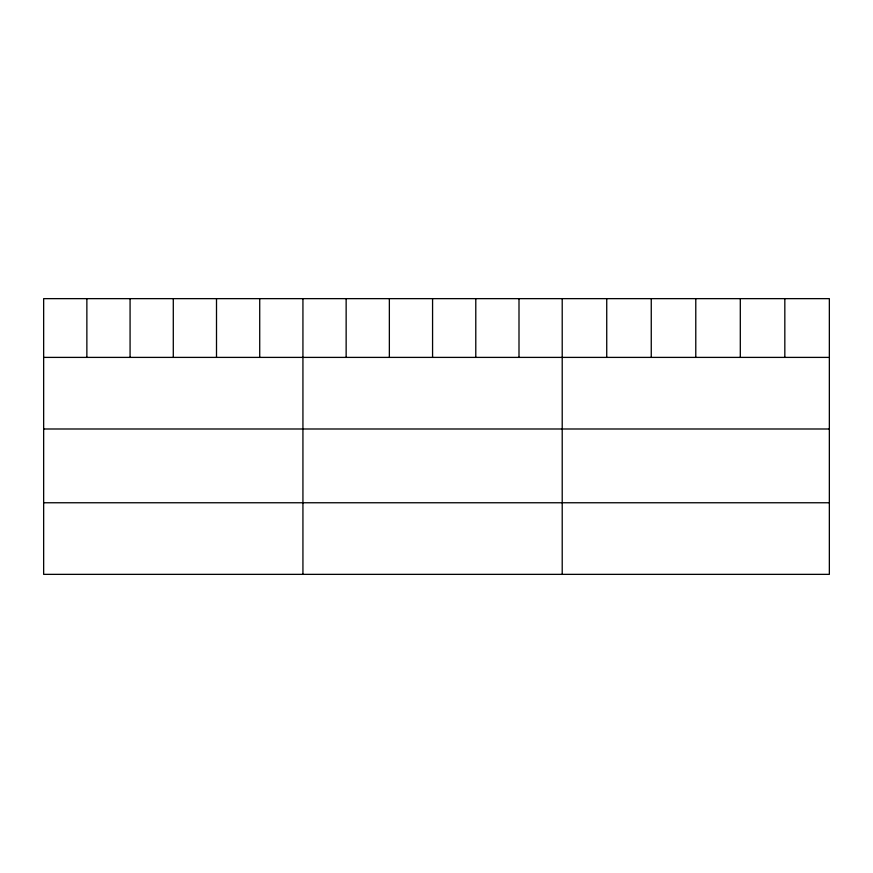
<?xml version="1.0" encoding="UTF-8"?>
<svg xmlns="http://www.w3.org/2000/svg" width="873" height="873" viewBox="0 0 873 873"><rect width="100%" height="100%" fill="white"/><g stroke="black" fill="none" stroke-linecap="round" stroke-linejoin="round"><path stroke-width="1.31" d="M829.35 357.395L829.35 574.358L43.65 574.358L43.65 298.642L829.35 298.642L829.35 357.395L43.65 357.395M43.65 428.992L829.35 428.992M43.65 502.761L829.35 502.761M784.827 298.642L784.827 357.395M740.304 298.642L740.304 357.395M695.781 298.642L695.781 357.395M651.258 298.642L651.258 357.395M606.735 298.642L606.735 357.395M562.212 298.642L562.212 574.358M518.999 298.642L518.999 357.395M475.785 298.642L475.785 357.395M432.572 298.642L432.572 357.395M389.358 298.642L389.358 357.395M346.144 298.642L346.144 357.395M302.931 298.642L302.931 574.358M259.718 298.642L259.718 357.395M216.504 298.642L216.504 357.395M173.291 298.642L173.291 357.395M130.077 298.642L130.077 357.395M86.864 298.642L86.864 357.395"/></g></svg>
